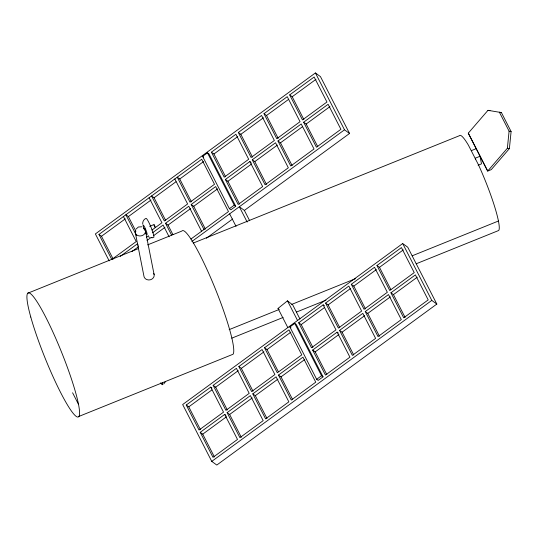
<?xml version="1.0" encoding="UTF-8"?>
<svg xmlns="http://www.w3.org/2000/svg" width="538" height="538" viewBox="0 0 538 538"><rect width="100%" height="100%" fill="white"/><g stroke="black" fill="none" stroke-linecap="round" stroke-linejoin="round"><path stroke-width="0.81" d="M468.289 133.162L487.684 171.071L507.374 148.239L509.089 131.151L499.392 112.2L501.403 112.576L511.1 131.528L509.385 148.616L491.268 169.625L487.684 171.071L468.289 133.162L487.979 110.33L501.403 112.576M154.749 226.875C156.013 228.805 153.848 223.189 154.063 225.133M165.28 381.953L163.673 384.031M136.013 229.121L138.421 226.989L141.81 226.787M287.823 327.581L278.025 308.429L287.474 300.823L292.773 304.992L299.935 318.987M247.164 222.046L239.343 206.753L244.386 210.419L349.545 133.471L320.453 76.611L315.409 72.946L95.381 233.936L109.167 260.869M202.618 156.39L207.473 152.839L208.986 153.942L235.752 206.256L230.896 209.807L229.39 208.71L202.618 156.39L203.626 157.123M123.444 216.532L136.242 241.549L111.776 259.45L98.972 234.434L201.71 159.268L214.507 184.285L190.035 202.194L177.237 177.17L179.759 178.999L191.427 201.811M211.414 152.167L235.886 134.258L248.684 159.282L224.211 177.184L211.414 152.167L213.936 153.996L225.61 176.807M238.307 132.482L261.569 115.468L274.367 140.492L251.111 157.506L238.307 132.482L240.829 134.318L252.504 157.13M263.99 113.693L287.252 96.679L300.049 121.696L276.794 138.717L263.99 113.693L266.512 115.522L278.186 138.34M289.679 94.903L314.145 77.001L326.949 102.018L302.477 119.92L289.679 94.903L292.201 96.732L303.869 119.544M98.972 234.434L101.494 236.263L125.307 218.845M136.41 235.362L125.872 214.756L128.394 216.585L150.983 200.055M174.81 178.946L187.614 203.969L164.352 220.984L151.555 195.96L154.076 197.796L176 181.75M179.759 178.999L203.566 161.582M213.936 153.996L237.742 136.578M240.829 134.318L263.425 117.788M266.512 115.522L288.442 99.483M292.201 96.732L316.008 79.315M151.958 230.049L161.931 222.759L149.127 197.735M120.216 256.404L137.412 243.822L138.165 245.294M146.477 237.184L148.475 235.731M152.462 232.813L163.095 225.032L169.114 236.807M171.541 235.032L165.516 223.257L188.777 206.242L201.575 231.259M204.003 229.484L191.198 204.467L215.671 186.565L228.475 211.582L190.943 239.04M249.847 161.555L262.652 186.578L238.179 204.48L225.382 179.457L249.847 161.555L251.111 162.469M252.275 159.779L275.53 142.765L288.334 167.782L265.079 184.803L252.275 159.779L254.797 161.608L266.471 184.426M277.958 140.99L301.213 123.975L314.017 148.992L290.762 166.007L277.958 140.99L280.48 142.819L292.154 165.63M303.64 122.2L328.113 104.291L340.91 129.315L316.445 147.217L303.64 122.2L306.162 124.029L317.837 146.84M131.992 251.461L138.609 246.619M147.008 240.473L150.996 237.561M153.653 235.617L164.951 227.352M165.516 223.257L168.038 225.086L190.634 208.556M191.198 204.467L193.72 206.296L217.534 188.878M225.382 179.457L227.904 181.293L251.71 163.868M254.797 161.608L277.386 145.078M280.48 142.819L302.41 126.773M306.162 124.029L329.969 106.605M229.39 208.71L234.238 205.16L235.752 206.256M191.884 241.475L344.502 129.813L349.545 133.471M206.37 238.233L232.658 219M402.693 243.539L182.664 404.529L211.757 461.389L216.801 465.054L436.829 304.064L407.737 247.204L402.693 243.539L431.785 300.406L436.829 304.064M289.901 326.983L294.757 323.432L296.27 324.535L323.035 376.849L318.18 380.4L316.667 379.303L289.901 326.983L290.91 327.716M210.728 387.125L223.526 412.142L199.053 430.044L186.256 405.027L210.728 387.125L211.985 388.039M213.149 385.349L236.411 368.328L249.208 393.352L225.953 410.366L213.149 385.349L215.671 387.178L227.345 409.99M238.832 366.553L262.093 349.539L274.891 374.556L251.636 391.577L238.832 366.553L241.354 368.382L253.028 391.2M264.521 347.763L288.987 329.861L301.791 354.878L277.319 372.78L264.521 347.763L267.043 349.592L278.334 371.671M323.163 304.851L335.968 329.875L311.495 347.777L298.698 322.76L323.163 304.851L324.427 305.766M325.591 303.076L348.846 286.061L361.65 311.085L338.395 328.099L325.591 303.076L328.113 304.911L339.787 327.723M351.274 284.286L374.529 267.272L387.333 292.289L364.078 309.303L351.274 284.286L353.796 286.115L365.47 308.926M376.956 265.496L401.429 247.588L414.226 272.611L389.761 290.513L376.956 265.496L379.478 267.325L390.776 289.404M186.256 405.027L188.777 406.856L211.925 389.922M215.671 387.178L238.267 370.648M241.354 368.382L263.95 351.852M267.043 349.592L290.85 332.175M298.698 322.76L301.219 324.589L324.36 307.649M328.113 304.911L350.702 288.381M353.796 286.115L376.385 269.585M379.478 267.325L403.285 249.908M224.689 414.415L237.493 439.438L213.021 457.34L200.223 432.323L224.689 414.415L225.953 415.329M227.117 412.639L250.372 395.625L263.176 420.642L239.921 437.663L227.117 412.639L229.639 414.468L241.313 437.286M252.799 393.85L276.055 376.835L288.859 401.852L265.604 418.867L252.799 393.85L255.321 395.679L266.996 418.49M278.482 375.06L302.955 357.151L315.752 382.175L291.287 400.077L278.482 375.06L281.004 376.889L292.679 399.7M337.131 332.148L349.929 357.171L325.463 375.073L312.659 350.05L337.131 332.148L338.389 333.062M339.559 330.372L362.814 313.358L375.611 338.375L352.356 355.389L339.559 330.372L342.081 332.202L353.748 355.013M365.241 311.583L388.497 294.562L401.294 319.585L378.039 336.6L365.241 311.583L367.763 313.412L379.431 336.223M390.924 292.786L415.39 274.884L428.194 299.908L403.722 317.81L390.924 292.786L393.446 294.622L405.114 317.433M200.223 432.323L202.745 434.153L226.552 416.728M229.639 414.468L252.228 397.938M255.321 395.679L277.911 379.149M281.004 376.889L304.811 359.471M312.659 350.05L315.181 351.886L338.987 334.461M342.081 332.202L364.67 315.671M367.763 313.412L390.353 296.882M393.446 294.622L417.253 277.198M316.667 379.303L321.522 375.746L323.035 376.849M211.757 461.389L431.785 300.406M149.625 226.343L153.989 224.581M27.613 293.284L138.232 248.664M147.58 244.898L181.857 231.071A66.894 8.742 68 0 1 213.559 284.548A66.894 8.742 68 0 1 233.021 354.26L78.777 416.473M193.203 243.089L459.338 135.744A51.46 6.725 68 0 1 468.43 145.206L478.47 164.83A51.46 6.725 68 0 1 498.692 230.499L416.21 263.775M471.389 150.62L476.123 148.71M478.121 165.22L481.503 163.855L480.004 156.289L475.269 158.199L475.572 159.712M229.148 329.639L279.235 309.437L278.025 308.429M291.764 304.38L355.47 278.691M412.182 255.812L498.41 221.031M231.784 338.16L283.143 317.447M296.371 312.107L325.941 300.184M152.119 237.722L152.489 237.722L151.151 237.709M487.979 110.33L489.99 110.707M509.089 131.151L511.1 131.528M507.374 148.239L509.385 148.616M148.421 236.673L149.537 237.352M145.287 230.694C146.975 232.739 142.785 224.514 145.287 230.694L145.119 229.82M315.409 72.946L344.502 129.813M244.386 210.419L249.666 220.728M227.904 181.293L239.571 204.104M301.219 324.589L312.887 347.4M315.181 351.886L326.855 374.697M287.474 300.823L297.534 320.48M207.473 152.839L234.238 205.16M294.757 323.432L321.522 375.746M229.639 213.855L236.041 226.377M193.72 206.296L205.395 229.107M154.076 197.796L165.744 220.607M168.038 225.086L172.933 234.655M128.394 216.585L135.926 231.3M101.494 236.263L113.168 259.074M188.777 406.856L200.452 429.667M202.745 434.153L214.413 456.964M72.59 392.787L78.407 404.159M154.44 226.189L154.164 225.456M145.455 230.869L154.117 274.615M135.314 232.591L143.976 276.337A5.212 3.84 -13.7 0 0 144.298 277.285A5.212 4.607 -7.6 0 0 147.109 279.679A5.118 4.526 -7.6 0 0 153.801 276.976A5.212 4.607 -7.6 0 0 153.76 273.465M142.731 224.198C142.462 221.858 143.653 219.336 145.912 218.435A10.289 1.345 68 0 1 151.292 227.91A10.289 1.345 68 0 1 153.404 237.386M144.15 229.195A5.145 0.672 68 0 1 143.646 225.409A5.145 0.672 68 0 1 146.84 232.732A5.145 0.672 68 0 1 145.69 232.732M162.456 382.794A10.289 1.345 68 0 1 160.694 382.8M143.512 228.179A5.145 4.203 -11.2 0 1 144.688 233.741A5.145 4.203 -11.2 0 1 138.01 235.631A5.145 4.203 -11.2 0 1 135.67 230.399M30.78 317.064A66.894 8.742 68 0 0 76.322 416.473A66.894 8.742 68 0 0 52.489 331.092A66.894 8.742 68 0 0 30.78 317.064"/></g></svg>
